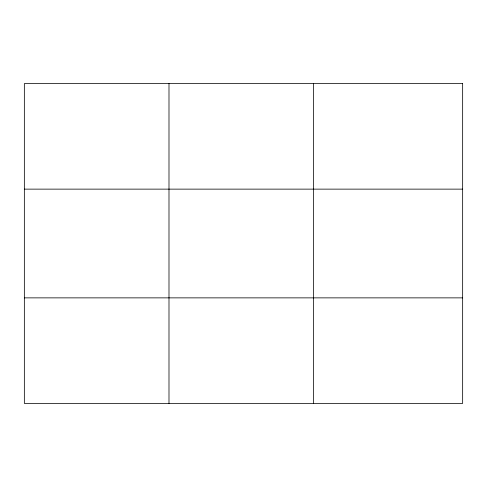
<?xml version="1.0" encoding="UTF-8"?>
<svg xmlns="http://www.w3.org/2000/svg" width="487" height="487" viewBox="0 0 487 487"><rect width="100%" height="100%" fill="white"/><g stroke="black" fill="none" stroke-linecap="round" stroke-linejoin="round"><path stroke-width="0.73" d="M168.989 403.4L168.989 83.6M313.628 403.4L313.628 83.6M24.35 189.133L462.65 189.133M24.35 297.867L462.65 297.867M462.65 83.6L462.65 403.4L24.35 403.4L24.35 83.6L462.65 83.6"/></g></svg>
